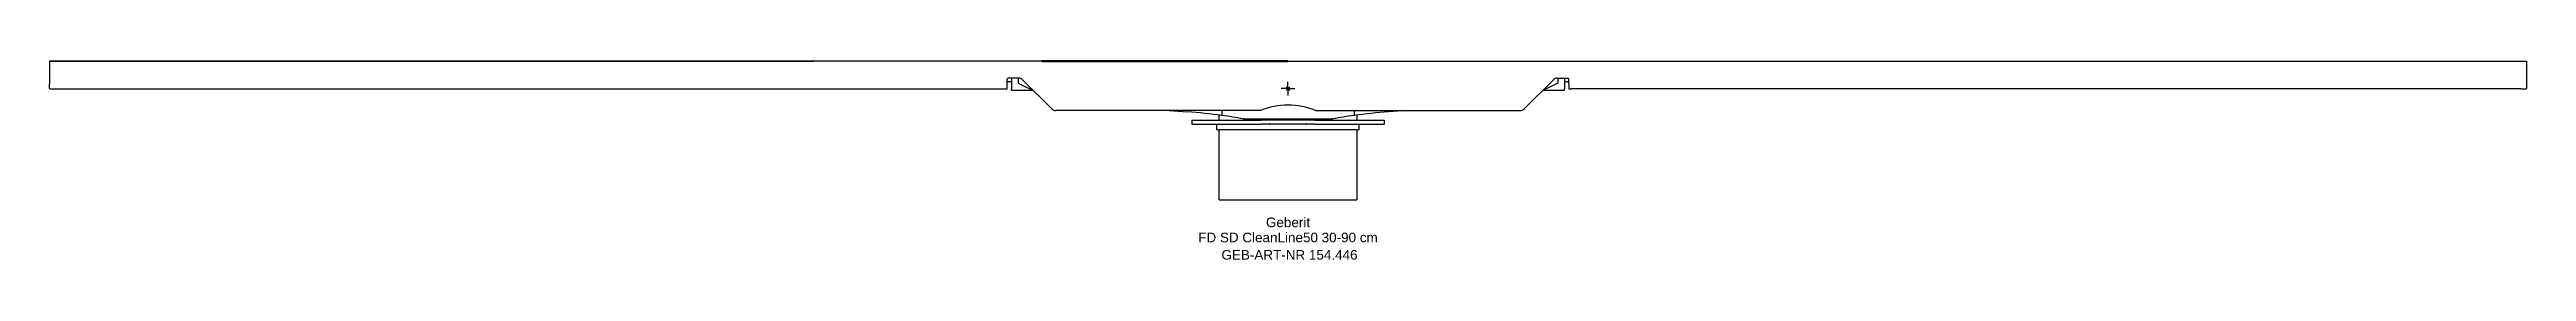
# Model space of a CAD drawing. Header units: millimetres. Extents: x -450 to 450, y -62 to 10.
import ezdxf
from ezdxf.enums import TextEntityAlignment as Align

# ---------------------------------------------------------------- set-up
doc = ezdxf.new("R2010")
doc.units = ezdxf.units.MM
doc.layers.get('0').update_dxf_attribs({"linetype": 'CONTINUOUS'})
for name, color, linetype, lineweight in [('Arbeitspunkt(DIN)', 7, 'CONTINUOUS', 25), ('GEB-ART-NR', 1, 'CONTINUOUS', 18), ('GEB-BEZUG', 2, 'CONTINUOUS', 25), ('GEB-TEXT', 5, 'CONTINUOUS', 18), ('Skizzierlinie(DIN)', 179, 'CONTINUOUS', 25)]:
    doc.layers.add(name, color=color, linetype=linetype, lineweight=lineweight)
doc.layers.add('GEB-KONTUR-A', color=5, linetype='CONTINUOUS')
doc.styles.get("Standard").update_dxf_attribs({"font": 'arial.ttf'})

# ---------------------------------------------------------------- blocks, each defined once
blk = doc.blocks.new('Einfügepunkt')
at = {"layer": 'GEB-BEZUG'}
for p, q in [((-0.71, -0.71), (0.71, 0.71)), ((-0.71, 0.71), (0.71, -0.71))]:
    blk.add_line(p, q, dxfattribs=at)

msp = doc.modelspace()

# ---------------------------------------------------------------- linework, layer by layer
at = {"layer": 'Arbeitspunkt(DIN)', "ltscale": 5}
for q in [(-2.5, 0), (0, 2.5), (0, -2.5), (2.5, 0)]:
    msp.add_line((0, 0), q, dxfattribs=at)
at = {"layer": 'GEB-KONTUR-A', "ltscale": 5}
for p, q in [((-89.45, 10), (-450, 10)), ((-450, 10), (-450, 9.96)), ((-450, 9.96), (-450, 9.94)), ((-450, 9.94), (-450, 8.45)), ((96.43, 10), (450, 10)), ((450, 10), (450, 9.96)), ((450, 9.96), (450, 9.94)), ((450, 9.94), (450, 8.45)), ((-450, 8.45), (-450, 8.33)), ((-450, 8.33), (-450, 7.94)), ((-450, 7.94), (-450, 1.6)), ((-450, 0.1), (-450, 1.6)), ((-102, 1.6), (-102, 3.5)), ((-102, -0.03), (-102, 1.6)), ((-97.83, 3.8), (-101.7, 3.8)), ((-100.5, 3.8), (-100.5, -0.13)), ((-98, 3.8), (-98, 1.94)), ((-98, 1.94), (-92.41, -0.79)), ((-85.79, -7.41), (-96.41, 3.22)), ((85.79, -7.41), (96.41, 3.22)), ((98, 1.94), (92.41, -0.79)), ((97.83, 3.8), (101.7, 3.8)), ((98, 3.8), (98, 1.94)), ((100.5, 3.8), (100.5, -0.13)), ((102, 1.6), (102, 3.5)), ((102, 1.6), (102, -0.03)), ((450, 8.45), (450, 8.33)), ((450, 8.33), (450, 7.94)), ((450, 7.94), (450, 1.6)), ((450, 1.6), (450, 0.1)), ((-448, -0.05), (-103, -0.05)), ((-102, -0.03), (-102, -0.03)), ((-100.5, -0.55), (-100.5, -0.13)), ((-100.5, -0.55), (-92.91, -0.55)), ((-85.79, -7.41), (-85.77, -7.43)), ((-10, -8), (-84.37, -8)), ((-10.03, -8.01), (-84.36, -8.01)), ((-43.17, -8.01), (-36.5, -8.48)), ((-24, -8.01), (-24, -9.79)), ((10, -8), (84.37, -8)), ((10.03, -8.01), (84.36, -8.01)), ((24, -8.01), (24, -9.79)), ((43.17, -8.01), (36.5, -8.48)), ((85.79, -7.41), (85.77, -7.43)), ((92.91, -0.55), (100.5, -0.55)), ((100.5, -0.55), (100.5, -0.13)), ((102, -0.03), (102, -0.03)), ((448, -0.05), (103, -0.05)), ((-34.98, -11.5), (-34.98, -13)), ((-34.98, -11.5), (-34.96, -11.5)), ((-34.98, -13), (-34.96, -13)), ((-34.96, -11.5), (-34.41, -11.5)), ((-34.96, -13), (-34.41, -13)), ((-34.41, -11.5), (-15.53, -11.5)), ((-34.41, -13), (-15.53, -13)), ((-25.8, -15), (-25.8, -13)), ((-25.64, -15), (-25.8, -15)), ((-25.64, -15), (-24.95, -15)), ((-25, -11.5), (-25, -9.65)), ((-25, -40.5), (-25, -15)), ((24.95, -15), (-24.95, -15)), ((-16.33, -11.03), (16.33, -11.03)), ((-15.53, -11.5), (-10.82, -11.5)), ((-15.53, -13), (-10.82, -13)), ((-10.82, -11.5), (-9.78, -11.5)), ((-10.82, -13), (-9.78, -13)), ((9.78, -11.5), (-9.78, -11.5)), ((9.78, -13), (-9.78, -13)), ((9.78, -11.5), (10.82, -11.5)), ((9.78, -13), (10.82, -13)), ((10.82, -11.5), (15.53, -11.5)), ((10.82, -13), (15.53, -13)), ((15.53, -11.5), (34.41, -11.5)), ((15.53, -13), (34.41, -13)), ((24.95, -15), (25.64, -15)), ((25, -9.65), (25, -11.5)), ((25, -15), (25, -40.5)), ((25.8, -15), (25.64, -15)), ((25.8, -15), (25.8, -13)), ((34.41, -11.5), (34.96, -11.5)), ((34.41, -13), (34.96, -13)), ((34.96, -11.5), (34.98, -11.5)), ((34.96, -13), (34.98, -13)), ((34.98, -11.5), (34.98, -13)), ((-25, -40.5), (-24.9, -40.5)), ((-24.9, -40.5), (-23.99, -40.5)), ((-23.99, -40.5), (23.99, -40.5)), ((23.99, -40.5), (24.9, -40.5)), ((24.9, -40.5), (25, -40.5))]:
    msp.add_line(p, q, dxfattribs=at)
for centre, radius, start, end in [((-101.7, 3.5), 0.3, 90, 180), ((-97.83, 1.8), 2, 45, 90), ((97.83, 1.8), 2, 90, 135), ((101.7, 3.5), 0.3, 0, 90), ((0, -32), 26, 112.61986, 112.69973), ((0, -32), 26, 67.38014, 112.61986), ((-49.13, -189.08), 181.04, 78.77955, 79.56385), ((-49.13, -189.08), 181.04, 76.34349, 76.55671), ((49.13, -189.08), 181.04, 103.44329, 103.65651), ((49.13, -189.08), 181.04, 100.43615, 101.22045)]:
    msp.add_arc(centre, radius, start, end, dxfattribs=at)
for centre, major_axis, ratio, start_param, end_param in [((-448, -0.02), (-2, 0), 0.017452, 0.304693, 1.570796), ((-103, -0.03), (1, 0), 0.017452, 4.712389, 6.283185), ((-84.37, -6), (-2, 0), 0.999695, 0.785246, 1.570796), ((-84.36, -6.01), (-2, 0), 0.999695, 0.785246, 1.570796), ((-49.13, -189.05), (-181.03, 0), 0.999903, 4.573115, 4.642559), ((49.13, -189.05), (181.03, 0), 0.999903, 1.640627, 1.71007), ((84.36, -6.01), (2, 0), 0.999695, 4.712389, 5.497939), ((84.37, -6), (2, 0), 0.999695, 4.712389, 5.497939), ((103, -0.03), (-1, 0), 0.017452, 0, 1.570796), ((448, -0.02), (2, 0), 0.017452, 4.712389, 5.978493), ((-49.13, -189.05), (-181.03, 0), 0.999903, 4.530221, 4.57312), ((49.13, -189.05), (181.03, 0), 0.999903, 1.710065, 1.752964)]:
    msp.add_ellipse(centre, major_axis=major_axis, ratio=ratio, start_param=start_param, end_param=end_param, dxfattribs=at)
for points, knots in [([(-450, 10), (-416.67, 10), (-383.33, 10), (-300, 9.99), (-250, 9.99), (-190.75, 10), (-181.5, 10), (-172.24, 10)], [0, 0, 0, 0, 10, 10, 25, 25, 27.775605, 27.775605, 27.775605, 27.775605]), ([(0, 10), (3.33, 10), (6.67, 10), (20, 10), (30, 10), (70, 10), (100, 10), (220, 10), (310, 9.99), (416.67, 10), (433.33, 10), (450, 10)], [0, 0, 0, 0, 1, 1, 4, 4, 13, 13, 40.000001, 40.000001, 45.000002, 45.000002, 45.000002, 45.000002]), ([(-450, 0.1), (-450, 0.1), (-450, 0.09), (-450, 0.03), (-449.98, -0.01), (-449.92, -0.03), (-449.92, -0.03), (-449.91, -0.03)], [0.18384113, 0.18384113, 0.18384113, 0.18384113, 0.18611415, 0.18611415, 0.23609449, 0.23609449, 0.24369005, 0.24369005, 0.24369005, 0.24369005]), ([(450, 0.1), (450, 0.1), (450, 0.09), (450, 0.03), (449.98, -0.01), (449.92, -0.03), (449.92, -0.03), (449.91, -0.03)], [-0.81704087, -0.81704087, -0.81704087, -0.81704087, -0.81476784, -0.81476784, -0.76478751, -0.76478751, -0.75719194, -0.75719194, -0.75719194, -0.75719194])]:
    msp.add_open_spline(points, degree=3, knots=knots, dxfattribs=at)
for points in [[(-100.5, 2.42), (-101, 2.42), (-101.5, 2.42), (-102, 2.42)], [(102, 2.42), (101.5, 2.42), (101, 2.42), (100.5, 2.42)], [(10, -8), (10.01, -8), (10.02, -8.01), (10.03, -8.01)]]:
    msp.add_open_spline(points, degree=3, dxfattribs=at)
at = {"layer": 'Skizzierlinie(DIN)', "lineweight": 50, "ltscale": 5}
msp.add_line((-89.48, 10), (0, 10), dxfattribs=at)

# ---------------------------------------------------------------- block references
at = {"ltscale": 5}
msp.add_blockref('Einfügepunkt', (0, 0), dxfattribs=at)

# ---------------------------------------------------------------- texts
at = {"layer": 'GEB-ART-NR'}
msp.add_text('GEB-ART-NR 154.446', height=3.5, dxfattribs=at).set_placement((0.55, -62.34), align=Align.CENTER)
at = {"layer": 'GEB-TEXT'}
for s, p in [('FD SD CleanLine50 30-90 cm', (0, -56)), ('Geberit', (0, -50.5))]:
    msp.add_text(s, height=3.5, dxfattribs=at).set_placement(p, align=Align.CENTER)

doc.saveas('drawing.dxf')
